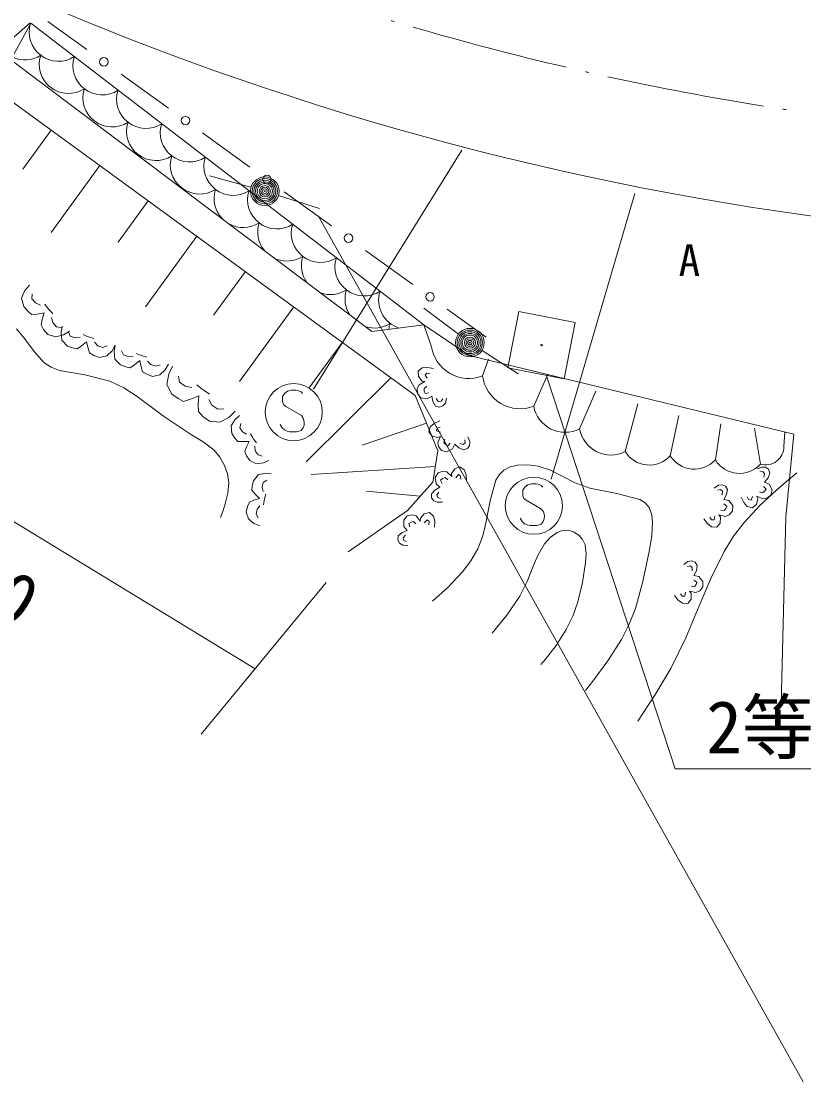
# Model space of a CAD drawing. Units: millimetres, scale not verified. Extents: x -16827 to 623173, y -207307 to 152693.
# Drawn here: x 273724 to 300983, y 14008 to 50942 of the extents above; entities that cross this region are included whole.
import ezdxf
from ezdxf.enums import TextEntityAlignment as Align

# ---------------------------------------------------------------- set-up
doc = ezdxf.new("R2010")
doc.units = ezdxf.units.MM
doc.header["$LTSCALE"] = 1000
doc.layers.add('S-BGD', color=7, linetype='Continuous', lineweight=13)
doc.styles.add('ＭＳ ゴシック', font='')
doc.styles.get('ＭＳ ゴシック').set_extended_font_data('MS Gothic')

msp = doc.modelspace()

# ---------------------------------------------------------------- linework, layer by layer
at = {"layer": 'S-BGD'}
for p, q in [((261654, 40149), (274037, 50887)), ((273368, 49602), (274054, 50875)), ((274054, 50875), (287745, 40371)), ((274654, 50932), (276009, 49955)), ((270544, 50224), (287448, 37912)), ((285940, 40135), (273368, 49602)), ((277202, 49096), (278849, 47909)), ((274770, 47146), (273784, 45792)), ((280041, 47050), (281688, 45863)), ((289072, 46450), (283900, 38131)), ((276460, 45915), (274767, 43589)), ((281728, 45157), (280284, 45562)), ((282686, 44871), (284116, 44417)), ((282881, 45004), (284528, 43817)), ((295096, 44944), (292185, 34999)), ((278151, 44684), (277105, 43247)), ((284106, 44105), (300957, 14008)), ((279841, 43453), (278048, 40990)), ((285720, 42958), (287367, 41771)), ((281531, 42221), (280426, 40703)), ((273853, 41561), (274009, 41746)), ((273737, 41298), (273853, 41561)), ((274109, 41446), (274094, 41277)), ((273811, 41003), (273737, 41298)), ((273951, 40843), (273811, 41003)), ((274094, 41277), (274219, 41133)), ((274219, 41133), (274391, 41057)), ((274544, 41092), (274630, 40977)), ((274079, 40729), (273951, 40843)), ((274283, 40745), (274079, 40729)), ((274527, 40788), (274283, 40745)), ((274454, 40556), (274527, 40788)), ((274630, 40977), (274703, 40893)), ((274703, 40893), (274823, 40764)), ((283222, 40990), (281329, 38391)), ((288954, 40047), (287752, 40945)), ((288560, 40911), (289916, 39935)), ((290675, 38873), (291057, 40836)), ((291057, 40836), (293020, 40455)), ((274415, 40367), (274454, 40556)), ((274506, 40206), (274415, 40367)), ((274775, 40625), (274820, 40452)), ((274820, 40452), (274949, 40304)), ((274949, 40304), (275120, 40277)), ((275112, 40096), (275154, 40316)), ((287745, 40371), (285940, 40135)), ((287745, 40371), (289327, 39304)), ((288008, 39639), (287745, 40371)), ((293020, 40455), (292638, 38491)), ((273559, 40229), (273844, 39898)), ((273844, 39898), (274171, 39442)), ((274656, 40034), (274506, 40206)), ((274929, 39948), (274656, 40034)), ((275200, 40016), (274929, 39948)), ((275138, 39832), (275112, 40096)), ((275405, 40145), (275200, 40016)), ((275370, 40119), (275434, 39977)), ((275434, 39977), (275600, 39918)), ((275600, 39918), (275773, 39934)), ((275880, 40032), (276002, 39978)), ((276002, 39978), (276099, 39943)), ((276099, 39943), (276253, 39894)), ((275331, 39628), (275138, 39832)), ((275516, 39563), (275331, 39628)), ((275670, 39529), (275516, 39563)), ((275827, 39634), (275670, 39529)), ((276004, 39779), (275827, 39634)), ((276051, 39560), (276004, 39779)), ((276105, 39390), (276051, 39560)), ((276278, 39760), (276392, 39641)), ((276392, 39641), (276563, 39581)), ((276563, 39581), (276713, 39637)), ((277002, 39659), (276895, 39462)), ((276960, 39439), (277002, 39659)), ((284912, 39759), (283747, 38159)), ((274171, 39442), (274527, 39047)), ((276250, 39302), (276105, 39390)), ((276449, 39231), (276250, 39302)), ((276707, 39285), (276449, 39231)), ((276895, 39462), (276707, 39285)), ((276986, 39175), (276960, 39439)), ((277179, 38971), (276986, 39175)), ((277218, 39462), (277282, 39320)), ((277282, 39320), (277448, 39261)), ((277448, 39261), (277620, 39277)), ((277728, 39375), (277849, 39321)), ((277849, 39321), (277946, 39286)), ((277946, 39286), (278100, 39237)), ((289327, 39304), (300631, 36566)), ((289775, 39476), (291035, 38663)), ((289792, 38587), (289997, 39172)), ((264650, 38879), (281872, 28393)), ((274527, 39047), (274772, 38891)), ((274772, 38891), (275058, 38782)), ((275058, 38782), (275946, 38625)), ((277363, 38906), (277179, 38971)), ((277518, 38872), (277363, 38906)), ((277675, 38977), (277518, 38872)), ((277852, 39122), (277675, 38977)), ((277898, 38903), (277852, 39122)), ((277952, 38733), (277898, 38903)), ((278126, 39103), (278240, 38984)), ((278240, 38984), (278411, 38924)), ((278411, 38924), (278560, 38980)), ((278743, 38805), (278555, 38628)), ((278849, 39002), (278743, 38805)), ((278861, 38652), (278998, 38924)), ((287692, 38873), (287549, 38755)), ((287876, 38886), (287692, 38873)), ((288080, 38842), (287876, 38886)), ((292638, 38491), (290675, 38873)), ((275946, 38625), (276813, 38409)), ((278098, 38645), (277952, 38733)), ((278297, 38574), (278098, 38645)), ((278555, 38628), (278297, 38574)), ((278795, 38296), (278861, 38652)), ((279207, 38584), (279237, 38373)), ((286602, 38528), (283646, 35597)), ((287549, 38755), (287559, 38569)), ((287559, 38569), (287687, 38410)), ((287858, 38689), (287789, 38629)), ((287789, 38629), (287867, 38515)), ((287964, 38667), (287858, 38689)), ((291576, 37534), (292073, 38645)), ((292038, 38561), (296504, 24906)), ((276813, 38409), (277297, 38171)), ((277297, 38171), (277763, 37875)), ((278971, 37955), (278795, 38296)), ((279237, 38373), (279433, 38233)), ((279433, 38233), (279666, 38190)), ((279844, 38277), (279983, 38160)), ((279983, 38160), (280097, 38079)), ((280097, 38079), (280280, 37955)), ((283005, 38056), (282895, 37981)), ((283135, 38091), (283005, 38056)), ((283290, 38091), (283135, 38091)), ((283395, 38071), (283290, 38091)), ((283470, 38036), (283395, 38071)), ((287583, 38276), (287519, 38154)), ((287519, 38154), (287526, 37975)), ((287788, 38390), (287583, 38276)), ((287687, 38410), (287788, 38390)), ((287853, 38227), (287757, 38156)), ((287757, 38156), (287759, 38068)), ((287759, 38068), (287794, 37981)), ((293170, 36744), (293740, 38060)), ((277763, 37875), (278683, 37188)), ((279188, 37799), (278971, 37955)), ((279378, 37696), (279188, 37799)), ((279624, 37775), (279378, 37696)), ((279911, 37899), (279624, 37775)), ((279889, 37593), (279911, 37899)), ((280263, 37770), (280368, 37571)), ((282830, 37871), (282825, 37756)), ((282825, 37756), (282830, 37681)), ((282895, 37981), (282830, 37871)), ((282830, 37681), (282870, 37581)), ((283525, 37976), (283470, 38036)), ((287448, 37912), (288237, 35977)), ((287526, 37975), (287649, 37830)), ((287649, 37830), (287869, 37793)), ((287794, 37981), (287917, 37998)), ((287869, 37793), (288023, 37883)), ((288023, 37883), (288067, 37694)), ((288067, 37694), (288160, 37541)), ((288178, 37799), (288252, 37704)), ((288252, 37704), (288347, 37709)), ((288347, 37709), (288405, 37797)), ((288498, 37644), (288541, 37819)), ((279896, 37350), (279889, 37593)), ((280053, 37179), (279896, 37350)), ((280368, 37571), (280569, 37427)), ((280569, 37427), (280787, 37444)), ((281174, 37364), (280961, 37146)), ((282870, 37581), (282940, 37526)), ((282940, 37526), (283485, 37211)), ((288160, 37541), (288298, 37500)), ((288298, 37500), (288413, 37546)), ((288413, 37546), (288498, 37644)), ((294764, 35955), (295202, 37622)), ((278683, 37188), (279654, 36540)), ((280287, 37011), (280053, 37179)), ((280647, 36984), (280287, 37011)), ((280961, 37146), (280647, 36984)), ((281036, 36848), (281168, 37063)), ((281168, 37063), (281326, 37206)), ((283485, 37211), (283545, 37121)), ((283545, 37121), (283585, 36996)), ((283585, 36996), (283575, 36876)), ((287842, 36945), (285605, 36182)), ((288111, 36936), (287970, 36816)), ((288301, 37020), (288111, 36936)), ((296333, 35808), (296635, 37212)), ((281066, 36582), (281036, 36848)), ((281168, 36426), (281066, 36582)), ((281377, 36932), (281344, 36787)), ((281344, 36787), (281436, 36647)), ((281436, 36647), (281577, 36561)), ((281714, 36573), (281776, 36462)), ((282810, 36781), (282740, 36896)), ((282890, 36706), (282810, 36781)), ((282985, 36661), (282890, 36706)), ((283085, 36646), (282985, 36661)), ((283315, 36646), (283085, 36646)), ((283470, 36691), (283315, 36646)), ((283540, 36781), (283470, 36691)), ((283575, 36876), (283540, 36781)), ((287970, 36816), (287925, 36637)), ((287925, 36637), (288042, 36492)), ((288213, 36766), (288193, 36677)), ((288193, 36677), (288323, 36631)), ((288312, 36810), (288213, 36766)), ((297903, 35662), (298098, 36920)), ((299472, 35516), (299267, 36773)), ((300291, 36130), (300320, 36627)), ((300631, 36566), (300359, 33684)), ((279654, 36540), (280067, 36293)), ((280067, 36293), (280440, 36000)), ((281266, 36311), (281168, 36426)), ((281446, 36301), (281266, 36311)), ((281664, 36310), (281446, 36301)), ((281573, 36117), (281664, 36310)), ((281776, 36462), (281830, 36380)), ((281830, 36380), (281918, 36254)), ((288042, 36492), (288239, 36440)), ((288333, 36483), (288235, 36270)), ((288235, 36270), (288256, 36133)), ((288239, 36440), (288333, 36483)), ((288482, 36390), (288446, 36275)), ((288446, 36275), (288500, 36206)), ((288500, 36206), (288580, 36156)), ((288580, 36156), (288669, 36242)), ((288751, 36049), (288823, 36212)), ((288823, 36212), (288969, 36086)), ((288997, 36236), (289113, 36203)), ((289113, 36203), (289186, 36264)), ((289186, 36264), (289181, 36369)), ((289347, 36301), (289278, 36467)), ((289336, 36170), (289347, 36301)), ((280440, 36000), (280646, 35757)), ((281516, 35956), (281573, 36117)), ((281576, 35806), (281516, 35956)), ((281861, 36138), (281879, 35983)), ((281879, 35983), (281974, 35838)), ((281974, 35838), (282120, 35795)), ((288237, 35977), (288062, 34895)), ((288256, 36133), (288367, 35993)), ((288367, 35993), (288552, 35949)), ((288552, 35949), (288751, 36049)), ((288969, 36086), (289134, 36018)), ((289134, 36018), (289270, 36065)), ((289270, 36065), (289336, 36170)), ((280646, 35757), (280805, 35475)), ((280805, 35475), (280908, 35178)), ((281687, 35638), (281576, 35806)), ((281914, 35530), (281687, 35638)), ((282159, 35557), (281914, 35530)), ((282352, 35646), (282159, 35557)), ((290756, 35423), (291014, 35483)), ((291014, 35483), (291368, 35497)), ((291368, 35497), (291725, 35449)), ((280908, 35178), (280951, 34864)), ((281811, 34940), (281981, 35144)), ((281981, 35144), (282226, 35197)), ((282226, 35197), (282436, 35183)), ((288150, 35436), (283821, 35158)), ((288247, 35214), (288144, 35055)), ((288416, 35272), (288247, 35214)), ((288552, 35247), (288416, 35272)), ((288721, 35084), (288552, 35247)), ((288825, 35355), (288711, 35186)), ((288711, 35186), (288721, 35084)), ((289001, 35418), (288825, 35355)), ((288950, 35152), (288863, 35044)), ((289027, 35103), (288950, 35152)), ((289155, 35316), (289001, 35418)), ((289036, 34995), (289027, 35103)), ((289221, 35143), (289155, 35316)), ((289238, 34936), (289221, 35143)), ((290251, 34954), (290368, 35150)), ((290368, 35150), (290534, 35310)), ((290534, 35310), (290756, 35423)), ((291725, 35449), (292155, 35303)), ((292155, 35303), (292567, 35099)), ((292567, 35099), (293020, 34868)), ((299522, 35417), (299355, 35349)), ((299559, 35257), (299454, 35252)), ((299652, 35407), (299522, 35417)), ((299620, 35184), (299559, 35257)), ((299587, 35068), (299620, 35184)), ((299757, 35342), (299652, 35407)), ((299738, 35040), (299805, 35206)), ((299805, 35206), (299757, 35342)), ((300384, 34918), (300741, 35218)), ((280951, 34864), (280923, 34502)), ((281755, 34611), (281770, 34759)), ((281770, 34759), (281811, 34940)), ((282149, 34882), (282113, 34720)), ((282113, 34720), (282147, 34560)), ((282276, 34958), (282149, 34882)), ((288062, 34895), (287184, 33901)), ((288144, 35055), (288172, 34833)), ((288172, 34833), (288303, 34711)), ((288404, 35018), (288331, 34959)), ((288331, 34959), (288382, 34847)), ((288487, 35046), (288404, 35018)), ((288583, 34974), (288487, 35046)), ((290057, 34234), (290251, 34954)), ((291262, 34718), (291197, 34608)), ((291372, 34793), (291262, 34718)), ((291502, 34828), (291372, 34793)), ((291657, 34828), (291502, 34828)), ((291762, 34808), (291657, 34828)), ((291837, 34773), (291762, 34808)), ((291892, 34713), (291837, 34773)), ((293020, 34868), (293535, 34676)), ((298008, 34783), (297858, 34683)), ((298138, 34798), (298008, 34783)), ((298254, 34754), (298138, 34798)), ((298327, 34630), (298254, 34754)), ((299668, 34651), (299582, 34740)), ((299611, 34894), (299738, 35040)), ((299775, 34823), (299611, 34894)), ((299876, 34623), (299775, 34823)), ((300032, 34614), (300384, 34918)), ((280923, 34502), (280832, 34134)), ((281872, 34475), (281755, 34611)), ((282028, 34326), (281872, 34475)), ((282214, 34350), (282192, 34255)), ((282250, 34470), (282214, 34350)), ((287623, 34398), (285751, 34573)), ((288135, 34615), (288016, 34482)), ((288016, 34482), (288016, 34338)), ((288303, 34711), (288135, 34615)), ((288268, 34539), (288198, 34440)), ((288198, 34440), (288231, 34351)), ((288231, 34351), (288332, 34321)), ((291197, 34608), (291192, 34493)), ((291192, 34493), (291197, 34418)), ((291197, 34418), (291237, 34318)), ((293535, 34676), (294468, 34497)), ((294468, 34497), (295276, 34281)), ((298076, 34633), (297974, 34608)), ((298149, 34573), (298076, 34633)), ((298140, 34452), (298149, 34573)), ((298197, 34286), (298293, 34454)), ((298293, 34454), (298327, 34630)), ((298805, 34371), (298890, 34181)), ((299015, 34382), (299059, 34283)), ((299149, 34263), (299194, 34394)), ((299385, 34310), (299342, 34403)), ((299342, 34403), (299555, 34306)), ((299435, 34553), (299549, 34517)), ((299449, 34075), (300032, 34614)), ((299549, 34517), (299618, 34571)), ((299618, 34571), (299668, 34651)), ((299692, 34327), (299832, 34439)), ((299832, 34439), (299876, 34623)), ((280832, 34134), (280754, 33902)), ((281563, 33847), (281607, 34041)), ((281607, 34041), (281673, 34188)), ((281673, 34188), (281827, 34257)), ((281827, 34257), (282028, 34326)), ((282040, 34066), (281941, 33946)), ((282192, 34255), (282163, 34105)), ((288016, 34338), (288093, 34241)), ((288093, 34241), (288213, 34188)), ((288213, 34188), (288393, 34197)), ((289924, 33514), (290057, 34234)), ((291237, 34318), (291307, 34263)), ((291307, 34263), (291852, 33948)), ((295276, 34281), (295458, 34164)), ((295458, 34164), (295592, 34008)), ((295592, 34008), (295680, 33781)), ((298371, 34248), (298197, 34286)), ((298299, 34059), (298198, 34130)), ((298266, 33971), (298299, 34059)), ((298509, 34072), (298371, 34248)), ((298501, 33882), (298509, 34072)), ((298890, 34181), (299010, 34040)), ((298915, 33500), (299449, 34075)), ((299010, 34040), (299189, 33995)), ((299059, 34283), (299149, 34263)), ((299189, 33995), (299333, 34113)), ((299333, 34113), (299385, 34310)), ((299555, 34306), (299692, 34327)), ((280754, 33902), (280665, 33660)), ((281642, 33611), (281563, 33847)), ((281830, 33454), (281642, 33611)), ((281941, 33946), (281904, 33779)), ((281904, 33779), (281973, 33645)), ((287184, 33901), (285108, 32468)), ((287169, 33715), (287048, 33569)), ((287344, 33754), (287169, 33715)), ((287476, 33712), (287344, 33754)), ((287625, 33531), (287476, 33712)), ((287627, 33634), (287625, 33531)), ((287760, 33788), (287627, 33634)), ((287942, 33831), (287760, 33788)), ((288083, 33711), (287942, 33831)), ((288128, 33532), (288083, 33711)), ((291177, 33518), (291107, 33633)), ((291852, 33948), (291912, 33858)), ((291942, 33613), (291907, 33518)), ((291912, 33858), (291952, 33733)), ((291952, 33733), (291942, 33613)), ((295680, 33781), (295716, 33516)), ((297506, 33618), (297626, 33448)), ((297710, 33669), (297773, 33581)), ((297864, 33578), (297884, 33715)), ((298087, 33670), (298027, 33753)), ((298027, 33753), (298255, 33699)), ((298074, 33466), (298087, 33670)), ((298089, 33918), (298209, 33905)), ((298209, 33905), (298266, 33971)), ((298255, 33699), (298385, 33746)), ((298385, 33746), (298501, 33882)), ((300359, 33684), (300190, 27142)), ((282026, 33376), (281830, 33454)), ((287048, 33569), (287051, 33345)), ((287051, 33345), (287167, 33209)), ((287302, 33502), (287223, 33452)), ((287223, 33452), (287261, 33335)), ((287388, 33520), (287302, 33502)), ((287475, 33438), (287388, 33520)), ((287860, 33572), (287762, 33475)), ((287931, 33515), (287860, 33572)), ((287928, 33407), (287931, 33515)), ((288121, 33324), (288128, 33532)), ((289801, 33018), (289924, 33514)), ((291257, 33443), (291177, 33518)), ((291352, 33398), (291257, 33443)), ((291452, 33383), (291352, 33398)), ((291682, 33383), (291452, 33383)), ((291837, 33428), (291682, 33383)), ((291907, 33518), (291837, 33428)), ((295716, 33516), (295687, 33017)), ((297626, 33448), (297771, 33333)), ((297771, 33333), (297956, 33323)), ((297773, 33581), (297864, 33578)), ((297956, 33323), (298074, 33466)), ((298539, 33004), (298915, 33500)), ((286855, 33015), (286839, 32872)), ((286839, 32872), (286904, 32767)), ((286989, 33134), (286855, 33015)), ((287167, 33209), (286989, 33134)), ((287112, 33043), (287031, 32952)), ((287031, 32952), (287054, 32860)), ((289626, 32563), (289801, 33018)), ((291952, 32737), (292150, 32960)), ((292150, 32960), (292393, 33139)), ((292393, 33139), (292569, 33208)), ((292569, 33208), (292764, 33219)), ((292764, 33219), (292958, 33162)), ((292958, 33162), (293142, 33043)), ((293142, 33043), (293279, 32889)), ((293279, 32889), (293367, 32702)), ((295687, 33017), (295592, 32472)), ((298212, 32472), (298539, 33004)), ((286904, 32767), (287017, 32700)), ((287017, 32700), (287196, 32688)), ((287054, 32860), (287150, 32819)), ((289388, 32148), (289626, 32563)), ((291726, 32360), (291952, 32737)), ((293367, 32702), (293405, 32406)), ((289099, 31765), (289388, 32148)), ((291559, 31966), (291726, 32360)), ((293405, 32406), (293383, 32095)), ((295592, 32472), (295375, 31434)), ((297077, 32146), (296948, 32127)), ((297194, 32106), (297077, 32146)), ((297750, 31539), (298212, 32472)), ((288587, 31225), (289099, 31765)), ((291350, 31426), (291559, 31966)), ((293383, 32095), (293278, 31390)), ((296948, 32127), (296801, 32023)), ((297020, 31979), (296919, 31950)), ((297095, 31922), (297020, 31979)), ((297089, 31801), (297095, 31922)), ((297152, 31636), (297242, 31807)), ((297271, 31984), (297194, 32106)), ((297242, 31807), (297271, 31984)), ((291088, 30914), (291350, 31426)), ((295375, 31434), (295118, 30487)), ((297327, 31604), (297152, 31636)), ((297261, 31412), (297157, 31480)), ((297231, 31324), (297261, 31412)), ((297470, 31432), (297327, 31604)), ((297340, 30577), (297750, 31539)), ((297468, 31242), (297470, 31432)), ((284344, 31391), (279995, 26117)), ((288046, 30741), (288587, 31225)), ((293278, 31390), (293118, 30720)), ((296842, 30918), (296857, 31056)), ((297062, 31017), (296999, 31098)), ((296999, 31098), (297228, 31051)), ((297056, 31265), (297176, 31255)), ((297176, 31255), (297231, 31324)), ((297228, 31051), (297357, 31102)), ((297357, 31102), (297468, 31242)), ((290637, 30256), (291088, 30914)), ((293118, 30720), (292941, 30224)), ((296482, 30947), (296608, 30780)), ((296608, 30780), (296756, 30670)), ((296685, 31004), (296750, 30918)), ((296750, 30918), (296842, 30918)), ((296756, 30670), (296941, 30666)), ((296941, 30666), (297055, 30813)), ((297055, 30813), (297062, 31017)), ((295118, 30487), (294906, 29940)), ((296873, 29471), (297340, 30577)), ((290132, 29626), (290637, 30256)), ((292941, 30224), (292708, 29753)), ((294906, 29940), (294632, 29405)), ((292708, 29753), (292352, 29198)), ((292352, 29198), (291939, 28667)), ((294632, 29405), (294161, 28665)), ((296353, 28398), (296873, 29471)), ((291887, 28605), (291828, 28536)), ((291939, 28667), (291887, 28605)), ((294161, 28665), (293639, 27958)), ((295800, 27466), (296353, 28398)), ((293510, 27794), (293379, 27631)), ((293639, 27958), (293510, 27794)), ((295198, 26571), (295800, 27466)), ((296504, 24906), (309828, 24906))]:
    msp.add_line(p, q, dxfattribs=at)
for centre, radius in [((276605, 49526), 149), ((279445, 47480), 149), ((282210, 45022), 498), ((282210, 45022), 440), ((282285, 45433), 149), ((282210, 45022), 382), ((282210, 45022), 322), ((282210, 45022), 265), ((282210, 45022), 195), ((282210, 45022), 135), ((282210, 45022), 77.5), ((282210, 45022), 15), ((285124, 43387), 149), ((287964, 41341), 149), ((289354, 39748), 498), ((289354, 39748), 440), ((289354, 39748), 382), ((289354, 39748), 322), ((289354, 39748), 265), ((289354, 39748), 195), ((289354, 39748), 135), ((289354, 39748), 77.5), ((289354, 39748), 15), ((291848, 39664), 30), ((283215, 37331), 995), ((291582, 34068), 995)]:
    msp.add_circle(centre, radius, dxfattribs=at)
for centre, radius, start, end in [((316168, 149966), 99468, 247.34874, 279.97089), ((315435, 147609), 104420, 247.18971, 281.19798), ((275022, 50562), 1018, 162.1436, 302.8657), ((315680, 147937), 101240, 253.31241, 253.37735), ((315680, 147937), 101240, 253.76701, 256.88431), ((273850, 50610), 1018, 244.7047, 302.8657), ((275372, 49443), 1018, 162.1436, 302.8657), ((276544, 49395), 1018, 162.1436, 302.8657), ((315680, 147937), 101240, 257.27397, 257.33891), ((315680, 147937), 101240, 257.72858, 260.84587), ((276893, 48276), 1018, 162.1436, 302.8657), ((278065, 48228), 1018, 162.1436, 302.8657), ((315680, 147937), 101240, 261.23553, 261.30049), ((278414, 47108), 1018, 162.1436, 302.8657), ((279586, 47061), 1018, 162.1436, 302.8657), ((279936, 45941), 1018, 162.1436, 302.8657), ((281108, 45894), 1018, 162.1436, 302.8657), ((281457, 44774), 1018, 162.1436, 225.5656), ((282629, 44727), 1018, 162.1436, 302.8657), ((281457, 44774), 1018, 240.4735, 302.8657), ((282978, 43607), 1018, 162.1436, 220.0838), ((284150, 43560), 1018, 162.1436, 302.8657), ((282978, 43607), 1018, 245.9552, 302.8657), ((284499, 42440), 1018, 162.1436, 216.294), ((285671, 42393), 1018, 162.1436, 302.8657), ((284499, 42440), 1018, 249.7451, 302.8657), ((286021, 41273), 1018, 162.1436, 213.2002), ((287193, 41226), 1018, 162.1436, 252.031), ((286021, 41273), 1018, 252.8388, 302.8657), ((287542, 40106), 1018, 162.1436, 174.0319), ((289318, 39822), 1323, 187.9135, 290.9914), ((291102, 38769), 1323, 187.9135, 290.9914), ((292669, 37737), 1112, 190.5155, 296.7757), ((294263, 36947), 1112, 190.5155, 296.7757), ((295603, 36470), 985, 211.5471, 317.8074), ((299651, 36130), 640, 253.7398, 0), ((297173, 36324), 985, 211.5471, 317.8074), ((298742, 36178), 985, 211.5471, 317.8074)]:
    msp.add_arc(centre, radius, start, end, dxfattribs=at)

# ---------------------------------------------------------------- texts
at = {"layer": 'S-BGD', "style": 'ＭＳ ゴシック'}
for s, height, p in [('A', 1100, (296623, 41738)), ('2等水準点', 1833, (297583, 24892))]:
    msp.add_text(s, height=height, dxfattribs=at).set_placement(p, align=Align.BOTTOM_LEFT)
at = {"layer": 'S-BGD', "insert": (265505, 34702), "char_height": 1833, "attachment_point": 7, "rotation": 328.2, "style": 'ＭＳ ゴシック'}
msp.add_mtext('\\T1.32;L=21.0', dxfattribs=at)

doc.saveas('drawing.dxf')
